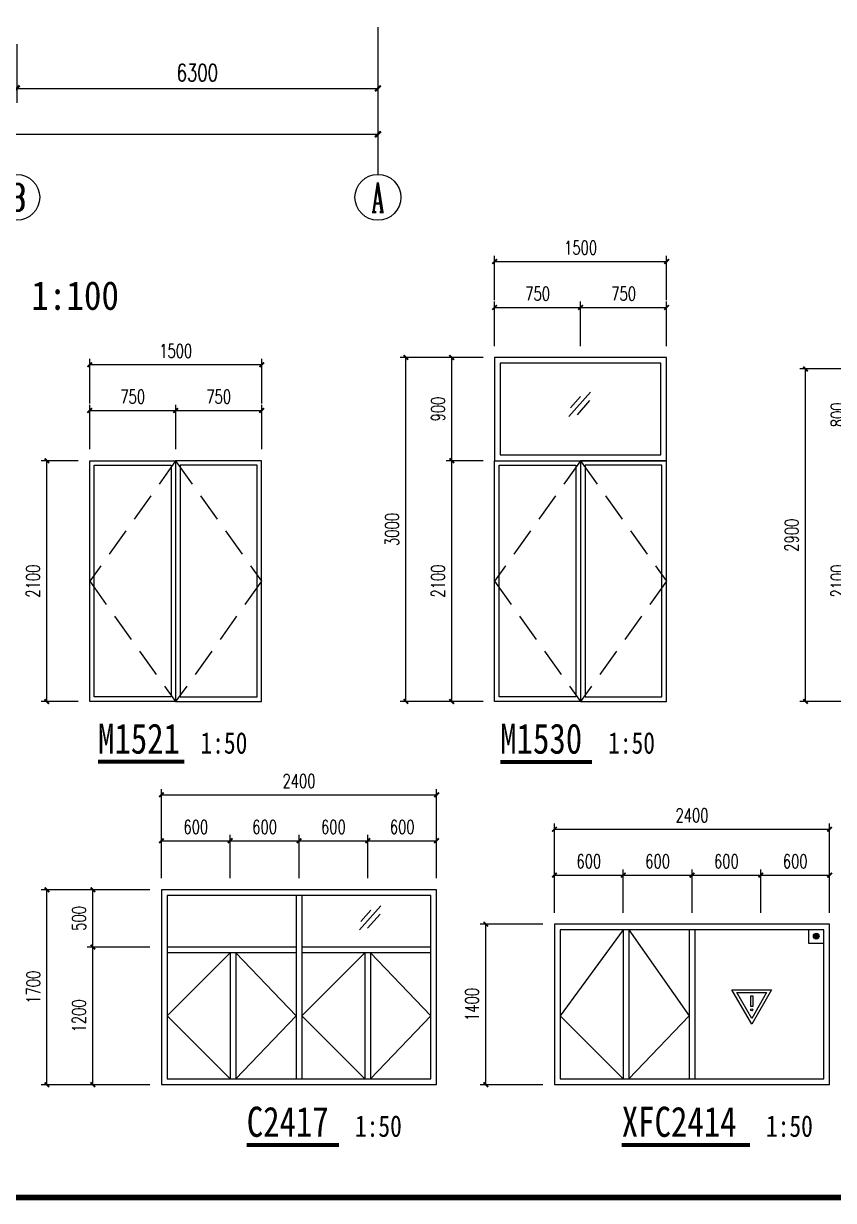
# Model space of a CAD drawing. Extents: x 5904849 to 6011887, y -826029 to -177002.
# Drawn here: x 5922304 to 5936431, y -724701 to -704174 of the extents above; entities that cross this region are included whole.
import ezdxf
from ezdxf.enums import TextEntityAlignment as Align

# ---------------------------------------------------------------- set-up
doc = ezdxf.new("R2010")
doc.units = 0
doc.header["$LTSCALE"] = 1000
doc.header["$MEASUREMENT"] = 0
doc.linetypes.add('( Hidden )', pattern=[0.375, 0.25, -0.125])
doc.layers.get('0').update_dxf_attribs({"linetype": 'CONTINUOUS'})
doc.layers.get('Defpoints').update_dxf_attribs({"linetype": 'CONTINUOUS'})
for name, color, linetype in [('AXIS', 3, 'CONTINUOUS'), ('AXIS_TEXT', 7, 'CONTINUOUS'), ('DIM_SYMB', 3, 'CONTINUOUS'), ('PUB_DIM', 3, 'CONTINUOUS'), ('PUB_TEXT', 7, 'CONTINUOUS'), ('PUB_TITLE', 4, 'CONTINUOUS'), ('WINDOW', 4, 'CONTINUOUS'), ('图名', 15, 'CONTINUOUS'), ('外饰面', 213, 'CONTINUOUS'), ('折断', 8, 'CONTINUOUS')]:
    doc.layers.add(name, color=color, linetype=linetype)
doc.styles.add('-黑体', font='simhei.ttf', dxfattribs={"width": 0.8})
doc.styles.add('_TCH_AXIS', font='COMPLEX', dxfattribs={"bigfont": 'GBCBIG'})
doc.styles.add('_TCH_DIM_T3', font='SIMPLEX', dxfattribs={"width": 0.705882, "bigfont": 'GBCBIG'})
doc.styles.add('COMPLEX', font='COMPLEX')
doc.styles.add('宋体', font='', dxfattribs={"width": 0.7})
doc.styles.get('宋体').set_extended_font_data('SimSun')
doc.dimstyles.new('_TCH_ARCH&&100', dxfattribs={"dimtxt": 297.5, "dimasz": 100, "dimexe": 250, "dimexo": 300, "dimgap": 126.25, "dimtad": 1, "dimdec": 0, "dimzin": 0, "dimdsep": 46, "dimtxsty": '_TCH_DIM_T3', "dimblk": 'ARCHTICK', "dimcen": 0.09, "dimclrt": 7, "dimazin": 2, "dimtfac": 1, "dimtdec": 0, "dimtix": 1, "dimtmove": 2, "dimatfit": 3, "dimfxl": 0, "dimtolj": 1, "dimtzin": 0, "dimarcsym": 0})
doc.dimstyles.new('_TCH_ARCH&&50', dxfattribs={"dimtxt": 119, "dimasz": 40, "dimexe": 50, "dimexo": 100, "dimgap": 60.5, "dimtad": 1, "dimdec": 0, "dimzin": 0, "dimdsep": 46, "dimtxsty": '_TCH_DIM_T3', "dimblk": 'ARCHTICK', "dimcen": 0.09, "dimclrt": 7, "dimazin": 2, "dimtfac": 1, "dimtdec": 0, "dimtix": 1, "dimtmove": 2, "dimatfit": 3, "dimfxl": 0, "dimtolj": 1, "dimtzin": 0, "dimarcsym": 0})

# ---------------------------------------------------------------- blocks, each defined once
blk = doc.blocks.new('_ArchTick')
at = {"color": 0, "linetype": 'ByBlock', "const_width": 0.4}
blk.add_lwpolyline([(-0.5, -0.5), (0.5, 0.5)], dxfattribs=at)
blk = doc.blocks.new('*D662')
at = {"layer": 'AXIS', "color": 0, "lineweight": -2}
for p, q in [((5913485, -704536), (5913485, -706355)), ((5928485, -704536), (5928485, -706355)), ((5913485, -706105), (5928485, -706105))]:
    blk.add_line(p, q, dxfattribs=at)
at = {"layer": 'Defpoints', "color": 0}
for p in [(5913485, -704236), (5928485, -704236), (5928485, -706105)]:
    blk.add_point(p, dxfattribs=at)
at = {"layer": 'AXIS', "color": 0, "lineweight": -2, "xscale": 100, "yscale": 100, "zscale": 100, "rotation": 180}
blk.add_blockref('_ArchTick', (5913485, -706105), dxfattribs=at)
at = {"layer": 'AXIS', "color": 0, "lineweight": -2, "xscale": 100, "yscale": 100, "zscale": 100}
blk.add_blockref('_ArchTick', (5928485, -706105), dxfattribs=at)
at = {"layer": 'AXIS', "color": 7, "insert": (5920985, -705830), "char_height": 297.5, "attachment_point": 5, "style": '_TCH_DIM_T3'}
blk.add_mtext('\\A1;15000', dxfattribs=at)
blk = doc.blocks.new('*D665')
at = {"layer": 'AXIS', "color": 0, "lineweight": -2}
for p, q in [((5922185, -704536), (5922185, -705555)), ((5928485, -704536), (5928485, -705555)), ((5922185, -705305), (5928485, -705305))]:
    blk.add_line(p, q, dxfattribs=at)
at = {"layer": 'Defpoints', "color": 0}
for p in [(5922185, -704236), (5928485, -704236), (5928485, -705305)]:
    blk.add_point(p, dxfattribs=at)
at = {"layer": 'AXIS', "color": 0, "lineweight": -2, "xscale": 100, "yscale": 100, "zscale": 100, "rotation": 180}
blk.add_blockref('_ArchTick', (5922185, -705305), dxfattribs=at)
at = {"layer": 'AXIS', "color": 0, "lineweight": -2, "xscale": 100, "yscale": 100, "zscale": 100}
blk.add_blockref('_ArchTick', (5928485, -705305), dxfattribs=at)
at = {"layer": 'AXIS', "color": 7, "insert": (5925335, -705030), "char_height": 297.5, "attachment_point": 5, "style": '_TCH_DIM_T3'}
blk.add_mtext('\\A1;6300', dxfattribs=at)
blk = doc.blocks.new('3425etrdf')
at = {"layer": '外饰面'}
for points in [[(0, -600), (-346, 0), (346, 0)], [(0, -500), (-260, -50), (260, -50)], [(-18, -110), (18, -110), (18, -291), (-18, -291)]]:
    blk.add_lwpolyline(points, close=True, dxfattribs=at)
blk.add_circle((0, -352), 17.9, dxfattribs=at)
blk = doc.blocks.new('*D60')
at = {"layer": 'Defpoints', "color": 0, "transparency": 16777216}
for p in [(3210, 2370), (2610, 1942), (3210, 1942)]:
    blk.add_point(p, dxfattribs=at)
at = {"layer": 'PUB_DIM', "color": 0, "lineweight": -2, "transparency": 16777216}
for p, q in [((2610, 2042), (2610, 2420)), ((2610, 2370), (3210, 2370)), ((3210, 2042), (3210, 2420))]:
    blk.add_line(p, q, dxfattribs=at)
at = {"layer": 'PUB_DIM', "color": 0, "lineweight": -2, "transparency": 16777216, "xscale": 40, "yscale": 40, "zscale": 40, "rotation": 180}
blk.add_blockref('_ArchTick', (2610, 2370), dxfattribs=at)
at = {"layer": 'PUB_DIM', "color": 0, "lineweight": -2, "transparency": 16777216, "xscale": 40, "yscale": 40, "zscale": 40}
blk.add_blockref('_ArchTick', (3210, 2370), dxfattribs=at)
at = {"layer": 'PUB_DIM', "color": 7, "transparency": 16777216, "insert": (2910, 2490), "char_height": 119, "attachment_point": 5, "style": '_TCH_DIM_T3'}
blk.add_mtext('\\A1;600', dxfattribs=at)
blk = doc.blocks.new('*D61')
at = {"layer": 'Defpoints', "color": 0, "transparency": 16777216}
for p in [(2610, 2370), (2010, 1942), (2610, 1942)]:
    blk.add_point(p, dxfattribs=at)
at = {"layer": 'PUB_DIM', "color": 0, "lineweight": -2, "transparency": 16777216}
for p, q in [((2010, 2042), (2010, 2420)), ((2010, 2370), (2610, 2370)), ((2610, 2042), (2610, 2420))]:
    blk.add_line(p, q, dxfattribs=at)
at = {"layer": 'PUB_DIM', "color": 0, "lineweight": -2, "transparency": 16777216, "xscale": 40, "yscale": 40, "zscale": 40, "rotation": 180}
blk.add_blockref('_ArchTick', (2010, 2370), dxfattribs=at)
at = {"layer": 'PUB_DIM', "color": 0, "lineweight": -2, "transparency": 16777216, "xscale": 40, "yscale": 40, "zscale": 40}
blk.add_blockref('_ArchTick', (2610, 2370), dxfattribs=at)
at = {"layer": 'PUB_DIM', "color": 7, "transparency": 16777216, "insert": (2310, 2490), "char_height": 119, "attachment_point": 5, "style": '_TCH_DIM_T3'}
blk.add_mtext('\\A1;600', dxfattribs=at)
blk = doc.blocks.new('*D62')
at = {"layer": 'Defpoints', "color": 0, "transparency": 16777216}
for p in [(2010, 2370), (1410, 1942), (2010, 1942)]:
    blk.add_point(p, dxfattribs=at)
at = {"layer": 'PUB_DIM', "color": 0, "lineweight": -2, "transparency": 16777216}
for p, q in [((1410, 2042), (1410, 2420)), ((1410, 2370), (2010, 2370)), ((2010, 2042), (2010, 2420))]:
    blk.add_line(p, q, dxfattribs=at)
at = {"layer": 'PUB_DIM', "color": 0, "lineweight": -2, "transparency": 16777216, "xscale": 40, "yscale": 40, "zscale": 40, "rotation": 180}
blk.add_blockref('_ArchTick', (1410, 2370), dxfattribs=at)
at = {"layer": 'PUB_DIM', "color": 0, "lineweight": -2, "transparency": 16777216, "xscale": 40, "yscale": 40, "zscale": 40}
blk.add_blockref('_ArchTick', (2010, 2370), dxfattribs=at)
at = {"layer": 'PUB_DIM', "color": 7, "transparency": 16777216, "insert": (1710, 2490), "char_height": 119, "attachment_point": 5, "style": '_TCH_DIM_T3'}
blk.add_mtext('\\A1;600', dxfattribs=at)
blk = doc.blocks.new('*D63')
at = {"layer": 'Defpoints', "color": 0, "transparency": 16777216}
for p in [(1410, 2370), (810, 1942), (1410, 1942)]:
    blk.add_point(p, dxfattribs=at)
at = {"layer": 'PUB_DIM', "color": 0, "lineweight": -2, "transparency": 16777216}
for p, q in [((810, 2042), (810, 2420)), ((810, 2370), (1410, 2370)), ((1410, 2042), (1410, 2420))]:
    blk.add_line(p, q, dxfattribs=at)
at = {"layer": 'PUB_DIM', "color": 0, "lineweight": -2, "transparency": 16777216, "xscale": 40, "yscale": 40, "zscale": 40, "rotation": 180}
blk.add_blockref('_ArchTick', (810, 2370), dxfattribs=at)
at = {"layer": 'PUB_DIM', "color": 0, "lineweight": -2, "transparency": 16777216, "xscale": 40, "yscale": 40, "zscale": 40}
blk.add_blockref('_ArchTick', (1410, 2370), dxfattribs=at)
at = {"layer": 'PUB_DIM', "color": 7, "transparency": 16777216, "insert": (1110, 2490), "char_height": 119, "attachment_point": 5, "style": '_TCH_DIM_T3'}
blk.add_mtext('\\A1;600', dxfattribs=at)
blk = doc.blocks.new('*D64')
at = {"layer": 'Defpoints', "color": 0, "transparency": 16777216}
for p in [(3210, 2770), (810, 2294), (3210, 2294)]:
    blk.add_point(p, dxfattribs=at)
at = {"layer": 'PUB_DIM', "color": 0, "lineweight": -2, "transparency": 16777216}
for p, q in [((810, 2394), (810, 2820)), ((3210, 2394), (3210, 2820)), ((810, 2770), (3210, 2770))]:
    blk.add_line(p, q, dxfattribs=at)
at = {"layer": 'PUB_DIM', "color": 0, "lineweight": -2, "transparency": 16777216, "xscale": 40, "yscale": 40, "zscale": 40, "rotation": 180}
blk.add_blockref('_ArchTick', (810, 2770), dxfattribs=at)
at = {"layer": 'PUB_DIM', "color": 0, "lineweight": -2, "transparency": 16777216, "xscale": 40, "yscale": 40, "zscale": 40}
blk.add_blockref('_ArchTick', (3210, 2770), dxfattribs=at)
at = {"layer": 'PUB_DIM', "color": 7, "transparency": 16777216, "insert": (2010, 2890), "char_height": 119, "attachment_point": 5, "style": '_TCH_DIM_T3'}
blk.add_mtext('\\A1;2400', dxfattribs=at)
blk = doc.blocks.new('*D65')
at = {"layer": 'Defpoints', "color": 0, "transparency": 16777216}
for p in [(212, 1942), (810, 1942), (810, 542)]:
    blk.add_point(p, dxfattribs=at)
at = {"layer": 'PUB_DIM', "color": 0, "lineweight": -2, "transparency": 16777216}
for p, q in [((710, 1942), (162, 1942)), ((212, 542), (212, 1942)), ((710, 542), (162, 542))]:
    blk.add_line(p, q, dxfattribs=at)
at = {"layer": 'PUB_DIM', "color": 0, "lineweight": -2, "transparency": 16777216, "xscale": 40, "yscale": 40, "zscale": 40}
for p, rotation in [((212, 1942), 90), ((212, 542), 270)]:
    blk.add_blockref('_ArchTick', p, dxfattribs=dict(at, rotation=rotation))
at = {"layer": 'PUB_DIM', "color": 7, "transparency": 16777216, "insert": (92, 1242), "char_height": 119, "attachment_point": 5, "rotation": 90, "style": '_TCH_DIM_T3'}
blk.add_mtext('\\A1;1400', dxfattribs=at)
blk = doc.blocks.new('*D66')
at = {"layer": 'Defpoints', "color": 0, "transparency": 16777216}
for p in [(3610, 2670), (3010, 2242), (3610, 2242)]:
    blk.add_point(p, dxfattribs=at)
at = {"layer": 'PUB_DIM', "color": 0, "lineweight": -2, "transparency": 16777216}
for p, q in [((3010, 2342), (3010, 2720)), ((3010, 2670), (3610, 2670)), ((3610, 2342), (3610, 2720))]:
    blk.add_line(p, q, dxfattribs=at)
at = {"layer": 'PUB_DIM', "color": 0, "lineweight": -2, "transparency": 16777216, "xscale": 40, "yscale": 40, "zscale": 40, "rotation": 180}
blk.add_blockref('_ArchTick', (3010, 2670), dxfattribs=at)
at = {"layer": 'PUB_DIM', "color": 0, "lineweight": -2, "transparency": 16777216, "xscale": 40, "yscale": 40, "zscale": 40}
blk.add_blockref('_ArchTick', (3610, 2670), dxfattribs=at)
at = {"layer": 'PUB_DIM', "color": 7, "transparency": 16777216, "insert": (3310, 2790), "char_height": 119, "attachment_point": 5, "style": '_TCH_DIM_T3'}
blk.add_mtext('\\A1;600', dxfattribs=at)
blk = doc.blocks.new('*D67')
at = {"layer": 'Defpoints', "color": 0, "transparency": 16777216}
for p in [(3010, 2670), (2410, 2242), (3010, 2242)]:
    blk.add_point(p, dxfattribs=at)
at = {"layer": 'PUB_DIM', "color": 0, "lineweight": -2, "transparency": 16777216}
for p, q in [((2410, 2342), (2410, 2720)), ((2410, 2670), (3010, 2670)), ((3010, 2342), (3010, 2720))]:
    blk.add_line(p, q, dxfattribs=at)
at = {"layer": 'PUB_DIM', "color": 0, "lineweight": -2, "transparency": 16777216, "xscale": 40, "yscale": 40, "zscale": 40, "rotation": 180}
blk.add_blockref('_ArchTick', (2410, 2670), dxfattribs=at)
at = {"layer": 'PUB_DIM', "color": 0, "lineweight": -2, "transparency": 16777216, "xscale": 40, "yscale": 40, "zscale": 40}
blk.add_blockref('_ArchTick', (3010, 2670), dxfattribs=at)
at = {"layer": 'PUB_DIM', "color": 7, "transparency": 16777216, "insert": (2710, 2790), "char_height": 119, "attachment_point": 5, "style": '_TCH_DIM_T3'}
blk.add_mtext('\\A1;600', dxfattribs=at)
blk = doc.blocks.new('*D68')
at = {"layer": 'Defpoints', "color": 0, "transparency": 16777216}
for p in [(2410, 2670), (1810, 2242), (2410, 2242)]:
    blk.add_point(p, dxfattribs=at)
at = {"layer": 'PUB_DIM', "color": 0, "lineweight": -2, "transparency": 16777216}
for p, q in [((1810, 2342), (1810, 2720)), ((1810, 2670), (2410, 2670)), ((2410, 2342), (2410, 2720))]:
    blk.add_line(p, q, dxfattribs=at)
at = {"layer": 'PUB_DIM', "color": 0, "lineweight": -2, "transparency": 16777216, "xscale": 40, "yscale": 40, "zscale": 40, "rotation": 180}
blk.add_blockref('_ArchTick', (1810, 2670), dxfattribs=at)
at = {"layer": 'PUB_DIM', "color": 0, "lineweight": -2, "transparency": 16777216, "xscale": 40, "yscale": 40, "zscale": 40}
blk.add_blockref('_ArchTick', (2410, 2670), dxfattribs=at)
at = {"layer": 'PUB_DIM', "color": 7, "transparency": 16777216, "insert": (2110, 2790), "char_height": 119, "attachment_point": 5, "style": '_TCH_DIM_T3'}
blk.add_mtext('\\A1;600', dxfattribs=at)
blk = doc.blocks.new('*D69')
at = {"layer": 'Defpoints', "color": 0, "transparency": 16777216}
for p in [(1810, 2670), (1210, 2242), (1810, 2242)]:
    blk.add_point(p, dxfattribs=at)
at = {"layer": 'PUB_DIM', "color": 0, "lineweight": -2, "transparency": 16777216}
for p, q in [((1210, 2342), (1210, 2720)), ((1210, 2670), (1810, 2670)), ((1810, 2342), (1810, 2720))]:
    blk.add_line(p, q, dxfattribs=at)
at = {"layer": 'PUB_DIM', "color": 0, "lineweight": -2, "transparency": 16777216, "xscale": 40, "yscale": 40, "zscale": 40, "rotation": 180}
blk.add_blockref('_ArchTick', (1210, 2670), dxfattribs=at)
at = {"layer": 'PUB_DIM', "color": 0, "lineweight": -2, "transparency": 16777216, "xscale": 40, "yscale": 40, "zscale": 40}
blk.add_blockref('_ArchTick', (1810, 2670), dxfattribs=at)
at = {"layer": 'PUB_DIM', "color": 7, "transparency": 16777216, "insert": (1510, 2790), "char_height": 119, "attachment_point": 5, "style": '_TCH_DIM_T3'}
blk.add_mtext('\\A1;600', dxfattribs=at)
blk = doc.blocks.new('*D70')
at = {"layer": 'Defpoints', "color": 0, "transparency": 16777216}
for p in [(3610, 3070), (1210, 2594), (3610, 2594)]:
    blk.add_point(p, dxfattribs=at)
at = {"layer": 'PUB_DIM', "color": 0, "lineweight": -2, "transparency": 16777216}
for p, q in [((1210, 2694), (1210, 3120)), ((3610, 2694), (3610, 3120)), ((1210, 3070), (3610, 3070))]:
    blk.add_line(p, q, dxfattribs=at)
at = {"layer": 'PUB_DIM', "color": 0, "lineweight": -2, "transparency": 16777216, "xscale": 40, "yscale": 40, "zscale": 40, "rotation": 180}
blk.add_blockref('_ArchTick', (1210, 3070), dxfattribs=at)
at = {"layer": 'PUB_DIM', "color": 0, "lineweight": -2, "transparency": 16777216, "xscale": 40, "yscale": 40, "zscale": 40}
blk.add_blockref('_ArchTick', (3610, 3070), dxfattribs=at)
at = {"layer": 'PUB_DIM', "color": 7, "transparency": 16777216, "insert": (2410, 3190), "char_height": 119, "attachment_point": 5, "style": '_TCH_DIM_T3'}
blk.add_mtext('\\A1;2400', dxfattribs=at)
blk = doc.blocks.new('*D71')
at = {"layer": 'Defpoints', "color": 0, "transparency": 16777216}
for p in [(612, 2242), (1210, 2242), (1210, 1742)]:
    blk.add_point(p, dxfattribs=at)
at = {"layer": 'PUB_DIM', "color": 0, "lineweight": -2, "transparency": 16777216}
for p, q in [((1110, 2242), (562, 2242)), ((612, 1742), (612, 2242)), ((1110, 1742), (562, 1742))]:
    blk.add_line(p, q, dxfattribs=at)
at = {"layer": 'PUB_DIM', "color": 0, "lineweight": -2, "transparency": 16777216, "xscale": 40, "yscale": 40, "zscale": 40}
for p, rotation in [((612, 2242), 90), ((612, 1742), 270)]:
    blk.add_blockref('_ArchTick', p, dxfattribs=dict(at, rotation=rotation))
at = {"layer": 'PUB_DIM', "color": 7, "transparency": 16777216, "insert": (492, 1992), "char_height": 119, "attachment_point": 5, "rotation": 90, "style": '_TCH_DIM_T3'}
blk.add_mtext('\\A1;500', dxfattribs=at)
blk = doc.blocks.new('*D72')
at = {"layer": 'Defpoints', "color": 0, "transparency": 16777216}
for p in [(612, 1742), (1210, 1742), (1210, 542)]:
    blk.add_point(p, dxfattribs=at)
at = {"layer": 'PUB_DIM', "color": 0, "lineweight": -2, "transparency": 16777216}
for p, q in [((1110, 1742), (562, 1742)), ((612, 542), (612, 1742)), ((1110, 542), (562, 542))]:
    blk.add_line(p, q, dxfattribs=at)
at = {"layer": 'PUB_DIM', "color": 0, "lineweight": -2, "transparency": 16777216, "xscale": 40, "yscale": 40, "zscale": 40}
for p, rotation in [((612, 1742), 90), ((612, 542), 270)]:
    blk.add_blockref('_ArchTick', p, dxfattribs=dict(at, rotation=rotation))
at = {"layer": 'PUB_DIM', "color": 7, "transparency": 16777216, "insert": (492, 1142), "char_height": 119, "attachment_point": 5, "rotation": 90, "style": '_TCH_DIM_T3'}
blk.add_mtext('\\A1;1200', dxfattribs=at)
blk = doc.blocks.new('*D73')
at = {"layer": 'Defpoints', "color": 0, "transparency": 16777216}
for p in [(212, 2242), (810, 2242), (810, 542)]:
    blk.add_point(p, dxfattribs=at)
at = {"layer": 'PUB_DIM', "color": 0, "lineweight": -2, "transparency": 16777216}
for p, q in [((710, 2242), (162, 2242)), ((212, 542), (212, 2242)), ((710, 542), (162, 542))]:
    blk.add_line(p, q, dxfattribs=at)
at = {"layer": 'PUB_DIM', "color": 0, "lineweight": -2, "transparency": 16777216, "xscale": 40, "yscale": 40, "zscale": 40}
for p, rotation in [((212, 2242), 90), ((212, 542), 270)]:
    blk.add_blockref('_ArchTick', p, dxfattribs=dict(at, rotation=rotation))
at = {"layer": 'PUB_DIM', "color": 7, "transparency": 16777216, "insert": (92, 1392), "char_height": 119, "attachment_point": 5, "rotation": 90, "style": '_TCH_DIM_T3'}
blk.add_mtext('\\A1;1700', dxfattribs=at)
blk = doc.blocks.new('*D99')
at = {"layer": 'Defpoints', "color": 0, "transparency": 16777216}
for p in [(612, 3444), (1210, 3444), (1210, 2644)]:
    blk.add_point(p, dxfattribs=at)
at = {"layer": 'PUB_DIM', "color": 0, "lineweight": -2, "transparency": 16777216}
for p, q in [((1110, 3444), (562, 3444)), ((612, 2644), (612, 3444)), ((1110, 2644), (562, 2644))]:
    blk.add_line(p, q, dxfattribs=at)
at = {"layer": 'PUB_DIM', "color": 0, "lineweight": -2, "transparency": 16777216, "xscale": 40, "yscale": 40, "zscale": 40}
for p, rotation in [((612, 3444), 90), ((612, 2644), 270)]:
    blk.add_blockref('_ArchTick', p, dxfattribs=dict(at, rotation=rotation))
at = {"layer": 'PUB_DIM', "color": 7, "transparency": 16777216, "insert": (492, 3044), "char_height": 119, "attachment_point": 5, "rotation": 90, "style": '_TCH_DIM_T3'}
blk.add_mtext('\\A1;800', dxfattribs=at)
blk = doc.blocks.new('*D100')
at = {"layer": 'Defpoints', "color": 0, "transparency": 16777216}
for p in [(612, 2644), (1210, 2644), (1210, 544)]:
    blk.add_point(p, dxfattribs=at)
at = {"layer": 'PUB_DIM', "color": 0, "lineweight": -2, "transparency": 16777216}
for p, q in [((1110, 2644), (562, 2644)), ((612, 544), (612, 2644)), ((1110, 544), (562, 544))]:
    blk.add_line(p, q, dxfattribs=at)
at = {"layer": 'PUB_DIM', "color": 0, "lineweight": -2, "transparency": 16777216, "xscale": 40, "yscale": 40, "zscale": 40}
for p, rotation in [((612, 2644), 90), ((612, 544), 270)]:
    blk.add_blockref('_ArchTick', p, dxfattribs=dict(at, rotation=rotation))
at = {"layer": 'PUB_DIM', "color": 7, "transparency": 16777216, "insert": (492, 1594), "char_height": 119, "attachment_point": 5, "rotation": 90, "style": '_TCH_DIM_T3'}
blk.add_mtext('\\A1;2100', dxfattribs=at)
blk = doc.blocks.new('*D101')
at = {"layer": 'Defpoints', "color": 0, "transparency": 16777216}
for p in [(212, 3444), (810, 3444), (810, 544)]:
    blk.add_point(p, dxfattribs=at)
at = {"layer": 'PUB_DIM', "color": 0, "lineweight": -2, "transparency": 16777216}
for p, q in [((710, 3444), (162, 3444)), ((212, 544), (212, 3444)), ((710, 544), (162, 544))]:
    blk.add_line(p, q, dxfattribs=at)
at = {"layer": 'PUB_DIM', "color": 0, "lineweight": -2, "transparency": 16777216, "xscale": 40, "yscale": 40, "zscale": 40}
for p, rotation in [((212, 3444), 90), ((212, 544), 270)]:
    blk.add_blockref('_ArchTick', p, dxfattribs=dict(at, rotation=rotation))
at = {"layer": 'PUB_DIM', "color": 7, "transparency": 16777216, "insert": (92, 1994), "char_height": 119, "attachment_point": 5, "rotation": 90, "style": '_TCH_DIM_T3'}
blk.add_mtext('\\A1;2900', dxfattribs=at)
blk = doc.blocks.new('*D102')
at = {"layer": 'Defpoints', "color": 0, "transparency": 16777216}
for p in [(1736, 3981), (986, 3544), (1736, 3544)]:
    blk.add_point(p, dxfattribs=at)
at = {"layer": 'PUB_DIM', "color": 0, "lineweight": -2, "transparency": 16777216}
for p, q in [((986, 3644), (986, 4031)), ((1736, 3644), (1736, 4031)), ((986, 3981), (1736, 3981))]:
    blk.add_line(p, q, dxfattribs=at)
at = {"layer": 'PUB_DIM', "color": 0, "lineweight": -2, "transparency": 16777216, "xscale": 40, "yscale": 40, "zscale": 40, "rotation": 180}
blk.add_blockref('_ArchTick', (986, 3981), dxfattribs=at)
at = {"layer": 'PUB_DIM', "color": 0, "lineweight": -2, "transparency": 16777216, "xscale": 40, "yscale": 40, "zscale": 40}
blk.add_blockref('_ArchTick', (1736, 3981), dxfattribs=at)
at = {"layer": 'PUB_DIM', "color": 7, "transparency": 16777216, "insert": (1361, 4101), "char_height": 119, "attachment_point": 5, "style": '_TCH_DIM_T3'}
blk.add_mtext('\\A1;750', dxfattribs=at)
blk = doc.blocks.new('*D103')
at = {"layer": 'Defpoints', "color": 0, "transparency": 16777216}
for p in [(2486, 3981), (1736, 3544), (2486, 3544)]:
    blk.add_point(p, dxfattribs=at)
at = {"layer": 'PUB_DIM', "color": 0, "lineweight": -2, "transparency": 16777216}
for p, q in [((1736, 3644), (1736, 4031)), ((2486, 3644), (2486, 4031)), ((1736, 3981), (2486, 3981))]:
    blk.add_line(p, q, dxfattribs=at)
at = {"layer": 'PUB_DIM', "color": 0, "lineweight": -2, "transparency": 16777216, "xscale": 40, "yscale": 40, "zscale": 40, "rotation": 180}
blk.add_blockref('_ArchTick', (1736, 3981), dxfattribs=at)
at = {"layer": 'PUB_DIM', "color": 0, "lineweight": -2, "transparency": 16777216, "xscale": 40, "yscale": 40, "zscale": 40}
blk.add_blockref('_ArchTick', (2486, 3981), dxfattribs=at)
at = {"layer": 'PUB_DIM', "color": 7, "transparency": 16777216, "insert": (2111, 4101), "char_height": 119, "attachment_point": 5, "style": '_TCH_DIM_T3'}
blk.add_mtext('\\A1;750', dxfattribs=at)
blk = doc.blocks.new('*D104')
at = {"layer": 'Defpoints', "color": 0, "transparency": 16777216}
for p in [(2486, 4381), (986, 3944), (2486, 3944)]:
    blk.add_point(p, dxfattribs=at)
at = {"layer": 'PUB_DIM', "color": 0, "lineweight": -2, "transparency": 16777216}
for p, q in [((986, 4044), (986, 4431)), ((2486, 4044), (2486, 4431)), ((986, 4381), (2486, 4381))]:
    blk.add_line(p, q, dxfattribs=at)
at = {"layer": 'PUB_DIM', "color": 0, "lineweight": -2, "transparency": 16777216, "xscale": 40, "yscale": 40, "zscale": 40, "rotation": 180}
blk.add_blockref('_ArchTick', (986, 4381), dxfattribs=at)
at = {"layer": 'PUB_DIM', "color": 0, "lineweight": -2, "transparency": 16777216, "xscale": 40, "yscale": 40, "zscale": 40}
blk.add_blockref('_ArchTick', (2486, 4381), dxfattribs=at)
at = {"layer": 'PUB_DIM', "color": 7, "transparency": 16777216, "insert": (1736, 4501), "char_height": 119, "attachment_point": 5, "style": '_TCH_DIM_T3'}
blk.add_mtext('\\A1;1500', dxfattribs=at)
blk = doc.blocks.new('*D105')
at = {"layer": 'Defpoints', "color": 0, "transparency": 16777216}
for p in [(612, 3544), (986, 3544), (986, 2644)]:
    blk.add_point(p, dxfattribs=at)
at = {"layer": 'PUB_DIM', "color": 0, "lineweight": -2, "transparency": 16777216}
for p, q in [((886, 3544), (562, 3544)), ((612, 2644), (612, 3544)), ((886, 2644), (562, 2644))]:
    blk.add_line(p, q, dxfattribs=at)
at = {"layer": 'PUB_DIM', "color": 0, "lineweight": -2, "transparency": 16777216, "xscale": 40, "yscale": 40, "zscale": 40}
for p, rotation in [((612, 3544), 90), ((612, 2644), 270)]:
    blk.add_blockref('_ArchTick', p, dxfattribs=dict(at, rotation=rotation))
at = {"layer": 'PUB_DIM', "color": 7, "transparency": 16777216, "insert": (492, 3094), "char_height": 119, "attachment_point": 5, "rotation": 90, "style": '_TCH_DIM_T3'}
blk.add_mtext('\\A1;900', dxfattribs=at)
blk = doc.blocks.new('*D106')
at = {"layer": 'Defpoints', "color": 0, "transparency": 16777216}
for p in [(612, 2644), (986, 2644), (986, 544)]:
    blk.add_point(p, dxfattribs=at)
at = {"layer": 'PUB_DIM', "color": 0, "lineweight": -2, "transparency": 16777216}
for p, q in [((886, 2644), (562, 2644)), ((612, 544), (612, 2644)), ((886, 544), (562, 544))]:
    blk.add_line(p, q, dxfattribs=at)
at = {"layer": 'PUB_DIM', "color": 0, "lineweight": -2, "transparency": 16777216, "xscale": 40, "yscale": 40, "zscale": 40}
for p, rotation in [((612, 2644), 90), ((612, 544), 270)]:
    blk.add_blockref('_ArchTick', p, dxfattribs=dict(at, rotation=rotation))
at = {"layer": 'PUB_DIM', "color": 7, "transparency": 16777216, "insert": (492, 1594), "char_height": 119, "attachment_point": 5, "rotation": 90, "style": '_TCH_DIM_T3'}
blk.add_mtext('\\A1;2100', dxfattribs=at)
blk = doc.blocks.new('*D107')
at = {"layer": 'Defpoints', "color": 0, "transparency": 16777216}
for p in [(212, 3544), (836, 3544), (836, 544)]:
    blk.add_point(p, dxfattribs=at)
at = {"layer": 'PUB_DIM', "color": 0, "lineweight": -2, "transparency": 16777216}
for p, q in [((736, 3544), (162, 3544)), ((212, 544), (212, 3544)), ((736, 544), (162, 544))]:
    blk.add_line(p, q, dxfattribs=at)
at = {"layer": 'PUB_DIM', "color": 0, "lineweight": -2, "transparency": 16777216, "xscale": 40, "yscale": 40, "zscale": 40}
for p, rotation in [((212, 3544), 90), ((212, 544), 270)]:
    blk.add_blockref('_ArchTick', p, dxfattribs=dict(at, rotation=rotation))
at = {"layer": 'PUB_DIM', "color": 7, "transparency": 16777216, "insert": (92, 2044), "char_height": 119, "attachment_point": 5, "rotation": 90, "style": '_TCH_DIM_T3'}
blk.add_mtext('\\A1;3000', dxfattribs=at)
blk = doc.blocks.new('*D108')
at = {"layer": 'Defpoints', "color": 0, "transparency": 16777216}
for p in [(1336, 3080), (586, 2642), (1336, 2642)]:
    blk.add_point(p, dxfattribs=at)
at = {"layer": 'PUB_DIM', "color": 0, "lineweight": -2, "transparency": 16777216}
for p, q in [((586, 2742), (586, 3130)), ((586, 3080), (1336, 3080)), ((1336, 2742), (1336, 3130))]:
    blk.add_line(p, q, dxfattribs=at)
at = {"layer": 'PUB_DIM', "color": 0, "lineweight": -2, "transparency": 16777216, "xscale": 40, "yscale": 40, "zscale": 40, "rotation": 180}
blk.add_blockref('_ArchTick', (586, 3080), dxfattribs=at)
at = {"layer": 'PUB_DIM', "color": 0, "lineweight": -2, "transparency": 16777216, "xscale": 40, "yscale": 40, "zscale": 40}
blk.add_blockref('_ArchTick', (1336, 3080), dxfattribs=at)
at = {"layer": 'PUB_DIM', "color": 7, "transparency": 16777216, "insert": (961, 3200), "char_height": 119, "attachment_point": 5, "style": '_TCH_DIM_T3'}
blk.add_mtext('\\A1;750', dxfattribs=at)
blk = doc.blocks.new('*D109')
at = {"layer": 'Defpoints', "color": 0, "transparency": 16777216}
for p in [(2086, 3080), (1336, 2642), (2086, 2642)]:
    blk.add_point(p, dxfattribs=at)
at = {"layer": 'PUB_DIM', "color": 0, "lineweight": -2, "transparency": 16777216}
for p, q in [((1336, 2742), (1336, 3130)), ((1336, 3080), (2086, 3080)), ((2086, 2742), (2086, 3130))]:
    blk.add_line(p, q, dxfattribs=at)
at = {"layer": 'PUB_DIM', "color": 0, "lineweight": -2, "transparency": 16777216, "xscale": 40, "yscale": 40, "zscale": 40, "rotation": 180}
blk.add_blockref('_ArchTick', (1336, 3080), dxfattribs=at)
at = {"layer": 'PUB_DIM', "color": 0, "lineweight": -2, "transparency": 16777216, "xscale": 40, "yscale": 40, "zscale": 40}
blk.add_blockref('_ArchTick', (2086, 3080), dxfattribs=at)
at = {"layer": 'PUB_DIM', "color": 7, "transparency": 16777216, "insert": (1711, 3200), "char_height": 119, "attachment_point": 5, "style": '_TCH_DIM_T3'}
blk.add_mtext('\\A1;750', dxfattribs=at)
blk = doc.blocks.new('*D110')
at = {"layer": 'Defpoints', "color": 0, "transparency": 16777216}
for p in [(2086, 3480), (586, 3042), (2086, 3042)]:
    blk.add_point(p, dxfattribs=at)
at = {"layer": 'PUB_DIM', "color": 0, "lineweight": -2, "transparency": 16777216}
for p, q in [((586, 3142), (586, 3530)), ((2086, 3142), (2086, 3530)), ((586, 3480), (2086, 3480))]:
    blk.add_line(p, q, dxfattribs=at)
at = {"layer": 'PUB_DIM', "color": 0, "lineweight": -2, "transparency": 16777216, "xscale": 40, "yscale": 40, "zscale": 40, "rotation": 180}
blk.add_blockref('_ArchTick', (586, 3480), dxfattribs=at)
at = {"layer": 'PUB_DIM', "color": 0, "lineweight": -2, "transparency": 16777216, "xscale": 40, "yscale": 40, "zscale": 40}
blk.add_blockref('_ArchTick', (2086, 3480), dxfattribs=at)
at = {"layer": 'PUB_DIM', "color": 7, "transparency": 16777216, "insert": (1336, 3600), "char_height": 119, "attachment_point": 5, "style": '_TCH_DIM_T3'}
blk.add_mtext('\\A1;1500', dxfattribs=at)
blk = doc.blocks.new('*D111')
at = {"layer": 'Defpoints', "color": 0, "transparency": 16777216}
for p in [(212, 2642), (586, 2642), (586, 542)]:
    blk.add_point(p, dxfattribs=at)
at = {"layer": 'PUB_DIM', "color": 0, "lineweight": -2, "transparency": 16777216}
for p, q in [((486, 2642), (162, 2642)), ((212, 542), (212, 2642)), ((486, 542), (162, 542))]:
    blk.add_line(p, q, dxfattribs=at)
at = {"layer": 'PUB_DIM', "color": 0, "lineweight": -2, "transparency": 16777216, "xscale": 40, "yscale": 40, "zscale": 40}
for p, rotation in [((212, 2642), 90), ((212, 542), 270)]:
    blk.add_blockref('_ArchTick', p, dxfattribs=dict(at, rotation=rotation))
at = {"layer": 'PUB_DIM', "color": 7, "transparency": 16777216, "insert": (92, 1592), "char_height": 119, "attachment_point": 5, "rotation": 90, "style": '_TCH_DIM_T3'}
blk.add_mtext('\\A1;2100', dxfattribs=at)
blk = doc.blocks.new('_AXISO')
blk.add_circle((0, 0), 0.5)
at = {"layer": 'AXIS_TEXT', "style": 'COMPLEX', "width": 1.041667}
blk.add_attdef('A', text='', height=0.56, dxfattribs=at).set_placement((-0.25, -0.28), (0.25, -0.28), align=Align.FIT)
blk = doc.blocks.new('A$C152413DD')
at = {"layer": 'WINDOW'}
h = blk.add_hatch(color=256, dxfattribs=at)
edge = h.paths.add_edge_path()
edge.add_arc((3093.7, 1837.8), 25.1, 0, 360)
at = {"color": 144}
for p, q in [((1409.6, 1892.5), (1409.6, 592.5)), ((1459.6, 1892.5), (1459.6, 592.5)), ((1984.6, 1892.5), (1984.6, 592.5)), ((2034.6, 1892.5), (2034.6, 592.5))]:
    blk.add_line(p, q, dxfattribs=at)
for points in [[(3209.6, 1942.5), (809.6, 1942.5), (809.6, 542.5), (3209.6, 542.5)], [(3159.6, 1892.5), (859.6, 1892.5), (859.6, 592.5), (3159.6, 592.5)]]:
    blk.add_lwpolyline(points, close=True, dxfattribs=at)
at = {"color": 251}
for points, elevation in [([(1409.6, 1892.5), (859.6, 1142.5), (1409.6, 592.5)], 0), ([(1459.6, 1892.5), (1984.6, 1142.5), (1459.6, 592.5)], -5.8)]:
    blk.add_lwpolyline(points, dxfattribs=dict(at, elevation=elevation))
at = {"layer": 'DIM_SYMB', "const_width": 35}
blk.add_lwpolyline([(1397, 17.5), (2515, 17.5)], dxfattribs=at)
at = {"layer": 'WINDOW'}
blk.add_lwpolyline([(3159.6, 1892.5), (3025.1, 1892.5), (3025.1, 1776.8), (3159.6, 1776.8)], close=True, dxfattribs=at)
blk.add_circle((3093.7, 1837.8), 25.1, dxfattribs=at)
at = {"layer": '外饰面', "xscale": 0.5, "yscale": 0.5, "zscale": 0.5}
blk.add_blockref('3425etrdf', (2530.6, 1370.8), dxfattribs=at)
at = {"layer": 'PUB_TEXT', "style": '-黑体', "width": 0.8}
for s, height, p in [('XFC2414', 262.87, (1397, 87.5)), ('1:50', 187.76, (2655, 87.5))]:
    blk.add_text(s, height=height, dxfattribs=at).set_placement(p)
at = {"layer": 'PUB_DIM'}
for p1, p2, distance, picture, middle in [((809.6, 2293.5), (3209.6, 2293.5), 476.1, '*D64', (2009.6, 2889.6)), ((809.6, 1942.5), (1409.6, 1942.5), 427.2, '*D63', (1109.6, 2489.6)), ((1409.6, 1942.5), (2009.6, 1942.5), 427.2, '*D62', (1709.6, 2489.6)), ((2009.6, 1942.5), (2609.6, 1942.5), 427.2, '*D61', (2309.6, 2489.6)), ((2609.6, 1942.5), (3209.6, 1942.5), 427.2, '*D60', (2909.6, 2489.6)), ((809.6, 542.4), (809.6, 1942.5), 597.7, '*D65', (91.9, 1242.5))]:
    dim = blk.add_aligned_dim(p1=p1, p2=p2, distance=distance, dimstyle='_TCH_ARCH&&50', dxfattribs=at)
    dim.commit()
    dim.dimension.update_dxf_attribs({"geometry": picture, "text_midpoint": middle})
blk = doc.blocks.new('A$C62A84539')
at = {"color": 144}
for p, q in [((2384.6, 2192.5), (2384.6, 592.5)), ((2434.6, 2192.5), (2434.6, 592.5)), ((2384.6, 1742.5), (1259.6, 1742.5)), ((2384.6, 1692.5), (1259.6, 1692.5)), ((1809.6, 1692.5), (1809.6, 592.5)), ((1859.6, 1692.5), (1859.6, 592.5)), ((3559.6, 1742.5), (2434.6, 1742.5)), ((3559.6, 1692.5), (2434.6, 1692.5)), ((2984.6, 1692.5), (2984.6, 592.5)), ((3034.6, 1692.5), (3034.6, 592.5))]:
    blk.add_line(p, q, dxfattribs=at)
for points in [[(3609.6, 2242.5), (1209.6, 2242.5), (1209.6, 542.5), (3609.6, 542.5)], [(3559.6, 2192.5), (1259.6, 2192.5), (1259.6, 592.5), (3559.6, 592.5)]]:
    blk.add_lwpolyline(points, close=True, dxfattribs=at)
at = {"color": 251}
for points, elevation in [([(1809.6, 1692.5), (1259.6, 1142.5), (1809.6, 592.5)], 0), ([(1859.6, 1692.5), (2384.6, 1142.5), (1859.6, 592.5)], -5.8), ([(2984.6, 1692.5), (2434.6, 1142.5), (2984.6, 592.5)], 0), ([(3034.6, 1692.5), (3559.6, 1142.5), (3034.6, 592.5)], -5.8)]:
    blk.add_lwpolyline(points, dxfattribs=dict(at, elevation=elevation))
at = {"layer": 'DIM_SYMB', "const_width": 35}
blk.add_lwpolyline([(1954.2, 17.5), (2757.9, 17.5)], dxfattribs=at)
at = {"layer": '折断'}
for p, q in [((3124.8, 2103.2), (2937.3, 1891.2)), ((3037.7, 2065.2), (2950.3, 1966.4)), ((3117.2, 2030.4), (3007.1, 1905.9))]:
    blk.add_line(p, q, dxfattribs=at)
at = {"layer": 'PUB_TEXT', "style": '-黑体', "width": 0.8}
for s, height, p in [('C2417', 262.87, (1954.2, 87.5)), ('1:50', 187.76, (2897.9, 87.5))]:
    blk.add_text(s, height=height, dxfattribs=at).set_placement(p)
at = {"layer": 'PUB_DIM'}
for p1, p2, distance, picture, middle in [((1209.6, 2593.5), (3609.6, 2593.5), 476.1, '*D70', (2409.6, 3189.6)), ((1209.6, 2242.5), (1809.6, 2242.5), 427.2, '*D69', (1509.6, 2789.6)), ((1809.6, 2242.5), (2409.6, 2242.5), 427.2, '*D68', (2109.6, 2789.6)), ((2409.6, 2242.5), (3009.6, 2242.5), 427.2, '*D67', (2709.6, 2789.6)), ((3009.6, 2242.5), (3609.6, 2242.5), 427.2, '*D66', (3309.6, 2789.6)), ((809.6, 542.4), (809.6, 2242.5), 597.7, '*D73', (91.9, 1392.5)), ((1209.6, 1742.5), (1209.6, 2242.5), 597.7, '*D71', (491.9, 1992.5)), ((1209.6, 542.4), (1209.6, 1742.5), 597.7, '*D72', (491.9, 1142.5))]:
    dim = blk.add_aligned_dim(p1=p1, p2=p2, distance=distance, dimstyle='_TCH_ARCH&&50', dxfattribs=at)
    dim.commit()
    dim.dimension.update_dxf_attribs({"geometry": picture, "text_midpoint": middle})
blk = doc.blocks.new('A$C011C0BFD')
at = {"layer": 'PUB_DIM'}
for p1, p2, picture, middle in [((809.6, 543.9), (809.6, 3443.9), '*D101', (91.9, 1993.9)), ((1209.6, 2643.9), (1209.6, 3443.9), '*D99', (491.9, 3043.9)), ((1209.6, 543.9), (1209.6, 2643.9), '*D100', (491.9, 1593.9))]:
    dim = blk.add_aligned_dim(p1=p1, p2=p2, distance=597.7, dimstyle='_TCH_ARCH&&50', dxfattribs=at)
    dim.commit()
    dim.dimension.update_dxf_attribs({"geometry": picture, "text_midpoint": middle})
blk = doc.blocks.new('A$C27AE48AB')
at = {"color": 146}
for points in [[(2485.5, 3543.9), (985.5, 3543.9), (985.5, 2643.9), (2485.5, 2643.9)], [(2435.5, 3493.9), (1035.5, 3493.9), (1035.5, 2693.9), (2435.5, 2693.9)], [(1025.5, 583.9), (1025.5, 2603.9), (1695.5, 2603.9), (1695.5, 583.9)], [(2445.5, 583.9), (2445.5, 2603.9), (1775.5, 2603.9), (1775.5, 583.9)]]:
    blk.add_lwpolyline(points, close=True, dxfattribs=at)
for points in [[(985.5, 543.9), (985.5, 2643.9), (1735.5, 2643.9), (1735.5, 543.9), (985.5, 543.9)], [(2485.5, 543.9), (2485.5, 2643.9), (1735.5, 2643.9), (1735.5, 543.9), (2485.5, 543.9)]]:
    blk.add_lwpolyline(points, dxfattribs=at)
at = {"color": 146, "linetype": '( Hidden )'}
for points in [[(1735.5, 2643.9), (985.5, 1593.9), (1735.5, 543.9)], [(1735.5, 2643.9), (2485.5, 1593.9), (1735.5, 543.9)]]:
    blk.add_lwpolyline(points, dxfattribs=at)
at = {"layer": 'DIM_SYMB', "const_width": 35}
blk.add_lwpolyline([(1034.5, 17.5), (1835.8, 17.5)], dxfattribs=at)
at = {"layer": '折断'}
for p, q in [((1822.2, 3240.8), (1634.7, 3028.9)), ((1735.1, 3202.9), (1647.7, 3104.1)), ((1814.7, 3168), (1704.5, 3043.5))]:
    blk.add_line(p, q, dxfattribs=at)
at = {"layer": 'PUB_TEXT', "style": '-黑体', "width": 0.8}
for s, height, p in [('M1530', 262.87, (1034.5, 89)), ('1:50', 187.76, (1975.8, 89))]:
    blk.add_text(s, height=height, dxfattribs=at).set_placement(p)
at = {"layer": 'PUB_DIM'}
for p1, p2, distance, picture, middle in [((985.5, 3943.9), (2485.5, 3943.9), 437.1, '*D104', (1735.5, 4501)), ((985.5, 3543.9), (1735.5, 3543.9), 437.1, '*D102', (1360.5, 4101)), ((1735.5, 3543.9), (2485.5, 3543.9), 437.1, '*D103', (2110.5, 4101)), ((835.5, 543.9), (835.5, 3543.9), 623.6, '*D107', (91.9, 2043.9)), ((985.5, 2643.9), (985.5, 3543.9), 373.6, '*D105', (491.9, 3093.9)), ((985.5, 543.9), (985.5, 2643.9), 373.6, '*D106', (491.9, 1593.9))]:
    dim = blk.add_aligned_dim(p1=p1, p2=p2, distance=distance, dimstyle='_TCH_ARCH&&50', dxfattribs=at)
    dim.commit()
    dim.dimension.update_dxf_attribs({"geometry": picture, "text_midpoint": middle})
blk = doc.blocks.new('A$C09582760')
at = {"color": 146}
for points in [[(585.5, 542.4), (585.5, 2642.4), (1335.5, 2642.4), (1335.5, 542.4), (585.5, 542.4)], [(2085.5, 542.4), (2085.5, 2642.4), (1335.5, 2642.4), (1335.5, 542.4), (2085.5, 542.4)]]:
    blk.add_lwpolyline(points, dxfattribs=at)
at = {"color": 146, "linetype": '( Hidden )'}
for points in [[(1335.5, 2642.4), (585.5, 1592.4), (1335.5, 542.4)], [(1335.5, 2642.4), (2085.5, 1592.4), (1335.5, 542.4)]]:
    blk.add_lwpolyline(points, dxfattribs=at)
at = {"color": 146}
for points in [[(625.5, 582.4), (625.5, 2602.4), (1295.5, 2602.4), (1295.5, 582.4)], [(2045.5, 582.4), (2045.5, 2602.4), (1375.5, 2602.4), (1375.5, 582.4)]]:
    blk.add_lwpolyline(points, close=True, dxfattribs=at)
at = {"layer": 'DIM_SYMB', "const_width": 35}
blk.add_lwpolyline([(658.1, 17.5), (1412.1, 17.5)], dxfattribs=at)
at = {"layer": 'PUB_TEXT', "style": '-黑体', "width": 0.8}
for s, height, p in [('M1521', 262.87, (658.1, 87.5)), ('1:50', 187.76, (1552.1, 87.5))]:
    blk.add_text(s, height=height, dxfattribs=at).set_placement(p)
at = {"layer": 'PUB_DIM'}
for p1, p2, distance, picture, middle in [((585.5, 3042.4), (2085.5, 3042.4), 437.1, '*D110', (1335.5, 3599.5)), ((585.5, 2642.4), (1335.5, 2642.4), 437.1, '*D108', (960.5, 3199.5)), ((1335.5, 2642.4), (2085.5, 2642.4), 437.1, '*D109', (1710.5, 3199.5)), ((585.5, 542.4), (585.5, 2642.4), 373.6, '*D111', (91.9, 1592.4))]:
    dim = blk.add_aligned_dim(p1=p1, p2=p2, distance=distance, dimstyle='_TCH_ARCH&&50', dxfattribs=at)
    dim.commit()
    dim.dimension.update_dxf_attribs({"geometry": picture, "text_midpoint": middle})

msp = doc.modelspace()

# ---------------------------------------------------------------- linework, layer by layer
at = {"layer": 'AXIS', "color": 0}
msp.add_line((5928485.3, -704236.5), (5928485.3, -706804.6), dxfattribs=at)
at = {"layer": 'PUB_TITLE', "color": 4, "const_width": 100}
msp.add_lwpolyline([(5907349.4, -724651.3), (5963249.4, -724651.3), (5963249.4, -684651.3), (5907349.4, -684651.3)], close=True, dxfattribs=at)

# ---------------------------------------------------------------- block references
at = {"color": 0, "xscale": 2, "yscale": 2, "zscale": 2}
for name, p in [('A$C27AE48AB', (5928548.9, -717086.3)), ('A$C011C0BFD', (5935520.2, -717086.3)), ('A$C09582760', (5922286.4, -717083.3)), ('A$C62A84539', (5922288.9, -723766.3)), ('A$C152413DD', (5929944, -723766.4))]:
    msp.add_blockref(name, p, dxfattribs=at)
at = {"layer": 'AXIS', "color": 0}
ref = msp.add_blockref('_AXISO', (5922185.3, -707204.6), dxfattribs=dict(at, xscale=800, yscale=800, zscale=800))
ref.add_attrib('A', 'B', dxfattribs={"layer": 'AXIS_TEXT', "color": 0, "height": 465.9, "style": '_TCH_AXIS', "width": 0.823529}).set_placement((5922029.9, -707437.6), (5922340.6, -707437.6), align=Align.FIT)
ref = msp.add_blockref('_AXISO', (5928485.3, -707204.6), dxfattribs=dict(at, xscale=800, yscale=800, zscale=800))
ref.add_attrib('A', 'A', dxfattribs={"layer": 'AXIS_TEXT', "color": 0, "height": 514.7, "style": '_TCH_AXIS', "width": 0.5}).set_placement((5928375, -707462), (5928595.6, -707462), align=Align.FIT)

# ---------------------------------------------------------------- texts
at = {"layer": '图名', "style": '宋体', "width": 0.9}
msp.add_text('1:100', height=500, dxfattribs=at).set_placement((5922438.6, -709167.3))

# ---------------------------------------------------------------- dimensions: what is measured, and where the dimension line sits
at = {"layer": 'AXIS', "color": 0}
for p1, distance, picture, middle in [((5913485.3, -704236.5), -1868.1, '*D662', (5920985.3, -705829.6)), ((5922185.3, -704236.5), -1068.1, '*D665', (5925335.3, -705029.6))]:
    dim = msp.add_aligned_dim(p1=p1, p2=(5928485.3, -704236.5), distance=distance, dimstyle='_TCH_ARCH&&100', dxfattribs=at)
    dim.commit()
    dim.dimension.update_dxf_attribs({"geometry": picture, "text_midpoint": middle})

doc.saveas('drawing.dxf')
